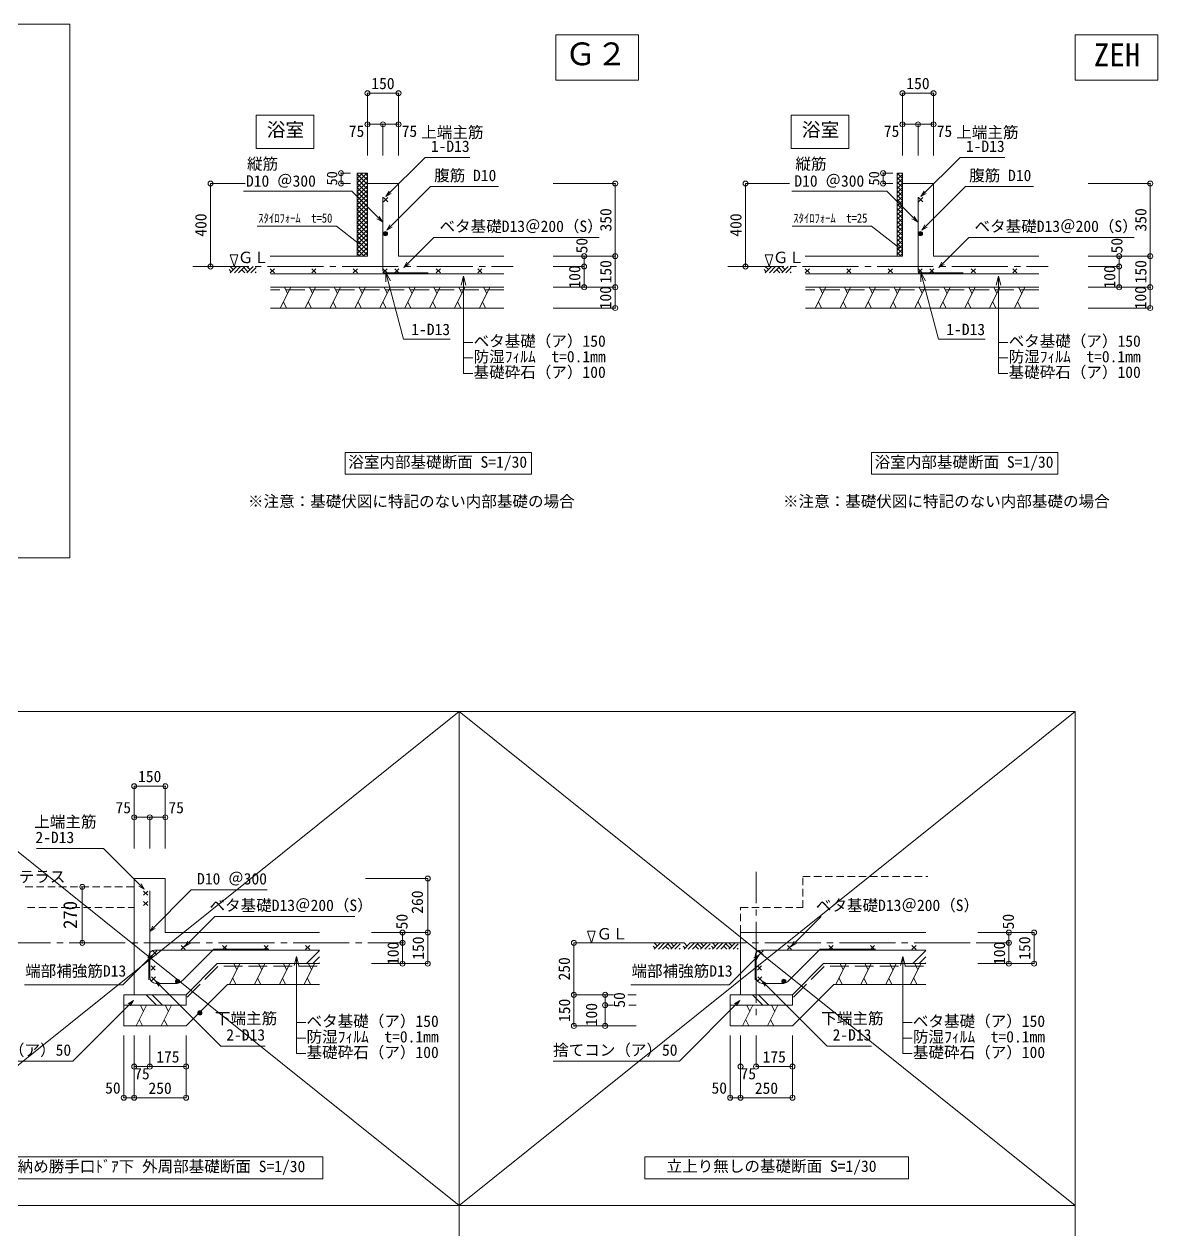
# Model space of a CAD drawing. Units: millimetres at full size, sheet at 1:30. Extents: x -300124 to 8645, y -4140 to 27542.
# Drawn here: x 873 to 6339, y 1642 to 7452 of the extents above; entities that cross this region are included whole.
import ezdxf
from ezdxf.enums import TextEntityAlignment as Align

# ---------------------------------------------------------------- set-up
doc = ezdxf.new("R2010")
doc.units = ezdxf.units.MM
doc.header["$LTSCALE"] = 30
doc.header["$PDMODE"] = 32
doc.header["$PDSIZE"] = 24
for name, pattern in [('CHAIN1', [8, 5, -1, 1, -1]), ('CHAIN2', [12, 9, -1, 1, -1]), ('DASHED1', [1.8, 1.2, -0.6]), ('DASHED3', [4, 3, -1])]:
    doc.linetypes.add(name, pattern=pattern)
for name, color, linetype, lineweight in [('0-0_敷地線', 4, 'Continuous', 9), ('0-1_文字', 4, 'Continuous', 9), ('F-F_Layer255', 4, 'Continuous', 9)]:
    doc.layers.add(name, color=color, linetype=linetype, lineweight=lineweight)
doc.layers.add('F-1_Layer241', color=3, linetype='Continuous')
doc.styles.add('ＭＳ ゴシック', font='')
doc.styles.get('ＭＳ ゴシック').set_extended_font_data('MS Gothic')

msp = doc.modelspace()

# ---------------------------------------------------------------- linework, layer by layer
at = {"layer": '0-0_敷地線', "color": 3}
for p, q in [((-784.37, 7451.81), (1092.74, 7451.81)), ((1092.74, 7451.81), (1092.74, 4880.07)), ((1092.74, 4880.07), (-2131.16, 4880.07))]:
    msp.add_line(p, q, dxfattribs=at)
at = {"layer": '0-0_敷地線'}
for p, q in [((2527.94, 7118.99), (2527.94, 6968.99)), ((2527.94, 7118.99), (2677.94, 7118.99)), ((2677.94, 7118.99), (2677.94, 6968.99)), ((5107.22, 7118.99), (5107.22, 6968.99)), ((5107.22, 7118.99), (5257.22, 7118.99)), ((5257.22, 7118.99), (5257.22, 6968.99)), ((2527.94, 6968.99), (2527.94, 6818.99)), ((2527.94, 6968.99), (2602.94, 6968.99)), ((2602.94, 6968.99), (2602.94, 6818.99)), ((2602.94, 6968.99), (2677.94, 6968.99)), ((2677.94, 6968.99), (2677.94, 6818.99)), ((5107.22, 6968.99), (5107.22, 6818.99)), ((5107.22, 6968.99), (5182.22, 6968.99)), ((5182.22, 6968.99), (5182.22, 6818.99)), ((5182.22, 6968.99), (5257.22, 6968.99)), ((5257.22, 6968.99), (5257.22, 6818.99)), ((2617.02, 6620.52), (2805.72, 6809.22)), ((2805.72, 6809.22), (3021.22, 6809.22)), ((5196.29, 6620.52), (5384.99, 6809.22)), ((5384.99, 6809.22), (5600.49, 6809.22)), ((1771.63, 6283.79), (1771.63, 6683.79)), ((1771.63, 6683.79), (1938.1, 6683.79)), ((2527.94, 6668.79), (2527.94, 6683.79)), ((2527.94, 6683.79), (2677.94, 6683.79)), ((2677.94, 6683.79), (2677.94, 6668.79)), ((3722.63, 6683.79), (3422.63, 6683.79)), ((3722.63, 6333.79), (3722.63, 6683.79)), ((4350.91, 6683.79), (4500.91, 6683.79)), ((4350.91, 6283.79), (4350.91, 6683.79)), ((4500.91, 6683.79), (4562.13, 6683.79)), ((5107.22, 6668.79), (5107.22, 6683.79)), ((5107.22, 6683.79), (5257.22, 6683.79)), ((5257.22, 6683.79), (5257.22, 6668.79)), ((6301.91, 6683.79), (6001.91, 6683.79)), ((6301.91, 6333.79), (6301.91, 6683.79)), ((1930.4, 6646.18), (2452.67, 6646.18)), ((2599.81, 6499.05), (2452.67, 6646.18)), ((2527.94, 6668.79), (2527.94, 6333.79)), ((2677.94, 6333.79), (2677.94, 6668.79)), ((4574.08, 6646.18), (5031.95, 6646.18)), ((5179.08, 6499.05), (5031.95, 6646.18)), ((5107.22, 6668.79), (5107.22, 6333.79)), ((5257.22, 6333.79), (5257.22, 6668.79)), ((2602.94, 6262.94), (2602.94, 6618.79)), ((2625.84, 6595.86), (2605.84, 6615.86)), ((2625.84, 6615.86), (2605.84, 6595.86)), ((5182.22, 6262.94), (5182.22, 6618.79)), ((5205.12, 6595.86), (5185.12, 6615.86)), ((5205.12, 6615.86), (5185.12, 6595.86)), ((2573.83, 6514.05), (2599.81, 6499.05)), ((2599.81, 6499.05), (2584.81, 6525.03)), ((5153.1, 6514.05), (5179.08, 6499.05)), ((5179.08, 6499.05), (5164.08, 6525.03)), ((2703.07, 6279.35), (2847.46, 6423.74)), ((2847.46, 6423.74), (3645.63, 6423.74)), ((5282.34, 6279.35), (5426.73, 6423.74)), ((5426.73, 6423.74), (6224.91, 6423.74)), ((1884.76, 6283.79), (1903.43, 6339.79)), ((2527.94, 6333.79), (2059.57, 6333.79)), ((3185.44, 6333.79), (2677.94, 6333.79)), ((3572.63, 6333.79), (3422.63, 6333.79)), ((3722.63, 6333.79), (3572.63, 6333.79)), ((3572.63, 6283.79), (3572.63, 6333.79)), ((3722.63, 6183.79), (3722.63, 6333.79)), ((4464.04, 6283.79), (4482.7, 6339.79)), ((5107.22, 6333.79), (4638.84, 6333.79)), ((5764.72, 6333.79), (5257.22, 6333.79)), ((6151.91, 6333.79), (6001.91, 6333.79)), ((6301.91, 6333.79), (6151.91, 6333.79)), ((6151.91, 6283.79), (6151.91, 6333.79)), ((6301.91, 6183.79), (6301.91, 6333.79)), ((1881.44, 6268.79), (1866.44, 6283.79)), ((1866.44, 6253.79), (1896.44, 6283.79)), ((1886.44, 6253.79), (1916.44, 6283.79)), ((1906.44, 6253.79), (1936.44, 6283.79)), ((1951.44, 6258.79), (1931.44, 6278.79)), ((1961.44, 6268.79), (1946.44, 6283.79)), ((1946.44, 6253.79), (1976.44, 6283.79)), ((1966.44, 6253.79), (1991.44, 6278.79)), ((3572.63, 6283.79), (3422.63, 6283.79)), ((3572.63, 6183.79), (3572.63, 6283.79)), ((4460.72, 6268.79), (4445.72, 6283.79)), ((4445.72, 6253.79), (4475.72, 6283.79)), ((4465.72, 6253.79), (4495.72, 6283.79)), ((4485.72, 6253.79), (4515.72, 6283.79)), ((4530.72, 6258.79), (4510.72, 6278.79)), ((4540.72, 6268.79), (4525.72, 6283.79)), ((4525.72, 6253.79), (4555.72, 6283.79)), ((4545.72, 6253.79), (4570.72, 6278.79)), ((6151.91, 6283.79), (6001.91, 6283.79)), ((6151.91, 6183.79), (6151.91, 6283.79)), ((1871.44, 6258.79), (1861.44, 6268.79)), ((1936.44, 6253.79), (1921.44, 6268.79)), ((1986.44, 6253.79), (1991.44, 6258.79)), ((2059.57, 6272.99), (2079.57, 6252.99)), ((2059.57, 6252.99), (2079.57, 6272.99)), ((2059.89, 6248.79), (3185.44, 6248.79)), ((2259.57, 6272.99), (2279.57, 6252.99)), ((2259.57, 6252.99), (2279.57, 6272.99)), ((2459.57, 6272.99), (2479.57, 6252.99)), ((2459.57, 6252.99), (2479.57, 6272.99)), ((2602.94, 6272.99), (2622.94, 6252.99)), ((2602.94, 6252.99), (2622.94, 6272.99)), ((2612.94, 6252.94), (2820.71, 6252.94)), ((2615.95, 6254.51), (2701.85, 5933.95)), ((2659.57, 6272.99), (2679.57, 6252.99)), ((2659.57, 6252.99), (2679.57, 6272.99)), ((2859.57, 6272.99), (2879.57, 6252.99)), ((2859.57, 6252.99), (2879.57, 6272.99)), ((2991.12, 6236.78), (2991.12, 5768.28)), ((3059.57, 6272.99), (3079.57, 6252.99)), ((3059.57, 6252.99), (3079.57, 6272.99)), ((4450.72, 6258.79), (4440.72, 6268.79)), ((4515.72, 6253.79), (4500.72, 6268.79)), ((4565.72, 6253.79), (4570.72, 6258.79)), ((4638.84, 6272.99), (4658.84, 6252.99)), ((4638.84, 6252.99), (4658.84, 6272.99)), ((4639.17, 6248.79), (5764.72, 6248.79)), ((4838.84, 6272.99), (4858.84, 6252.99)), ((4838.84, 6252.99), (4858.84, 6272.99)), ((5038.84, 6272.99), (5058.84, 6252.99)), ((5038.84, 6252.99), (5058.84, 6272.99)), ((5182.22, 6272.99), (5202.22, 6252.99)), ((5182.22, 6252.99), (5202.22, 6272.99)), ((5192.22, 6252.94), (5399.98, 6252.94)), ((5195.23, 6254.51), (5281.12, 5933.95)), ((5238.84, 6272.99), (5258.84, 6252.99)), ((5238.84, 6252.99), (5258.84, 6272.99)), ((5438.84, 6272.99), (5458.84, 6252.99)), ((5438.84, 6252.99), (5458.84, 6272.99)), ((5570.39, 6236.78), (5570.39, 5768.28)), ((5638.84, 6272.99), (5658.84, 6252.99)), ((5638.84, 6252.99), (5658.84, 6272.99)), ((2059.89, 6183.79), (2277.94, 6183.79)), ((2107.94, 6083.79), (2157.94, 6183.79)), ((2142.94, 6153.79), (2127.94, 6183.79)), ((2227.94, 6083.79), (2277.94, 6183.79)), ((2262.94, 6153.79), (2247.94, 6183.79)), ((3185.44, 6183.79), (2277.94, 6183.79)), ((2347.94, 6083.79), (2397.94, 6183.79)), ((2382.94, 6153.79), (2367.94, 6183.79)), ((2467.94, 6083.79), (2517.94, 6183.79)), ((2502.94, 6153.79), (2487.94, 6183.79)), ((2587.94, 6083.79), (2637.94, 6183.79)), ((2622.94, 6153.79), (2607.94, 6183.79)), ((2707.94, 6083.79), (2757.94, 6183.79)), ((2742.94, 6153.79), (2727.94, 6183.79)), ((2827.94, 6083.79), (2877.94, 6183.79)), ((2862.94, 6153.79), (2847.94, 6183.79)), ((2947.94, 6083.79), (2997.94, 6183.79)), ((2982.94, 6153.79), (2967.94, 6183.79)), ((3067.94, 6083.79), (3117.94, 6183.79)), ((3102.94, 6153.79), (3087.94, 6183.79)), ((3722.63, 6083.79), (3722.63, 6183.79)), ((4639.17, 6183.79), (4857.22, 6183.79)), ((4687.22, 6083.79), (4737.22, 6183.79)), ((4722.22, 6153.79), (4707.22, 6183.79)), ((4807.22, 6083.79), (4857.22, 6183.79)), ((4842.22, 6153.79), (4827.22, 6183.79)), ((5764.72, 6183.79), (4857.22, 6183.79)), ((4927.22, 6083.79), (4977.22, 6183.79)), ((4962.22, 6153.79), (4947.22, 6183.79)), ((5047.22, 6083.79), (5097.22, 6183.79)), ((5082.22, 6153.79), (5067.22, 6183.79)), ((5167.22, 6083.79), (5217.22, 6183.79)), ((5202.22, 6153.79), (5187.22, 6183.79)), ((5287.22, 6083.79), (5337.22, 6183.79)), ((5322.22, 6153.79), (5307.22, 6183.79)), ((5407.22, 6083.79), (5457.22, 6183.79)), ((5442.22, 6153.79), (5427.22, 6183.79)), ((5527.22, 6083.79), (5577.22, 6183.79)), ((5562.22, 6153.79), (5547.22, 6183.79)), ((5647.22, 6083.79), (5697.22, 6183.79)), ((5682.22, 6153.79), (5667.22, 6183.79)), ((6301.91, 6083.79), (6301.91, 6183.79)), ((2137.94, 6083.79), (2122.94, 6113.79)), ((2257.94, 6083.79), (2242.94, 6113.79)), ((2377.94, 6083.79), (2362.94, 6113.79)), ((2497.94, 6083.79), (2482.94, 6113.79)), ((2617.94, 6083.79), (2602.94, 6113.79)), ((2737.94, 6083.79), (2722.94, 6113.79)), ((2857.94, 6083.79), (2842.94, 6113.79)), ((2977.94, 6083.79), (2962.94, 6113.79)), ((3097.94, 6083.79), (3082.94, 6113.79)), ((4717.22, 6083.79), (4702.22, 6113.79)), ((4837.22, 6083.79), (4822.22, 6113.79)), ((4957.22, 6083.79), (4942.22, 6113.79)), ((5077.22, 6083.79), (5062.22, 6113.79)), ((5197.22, 6083.79), (5182.22, 6113.79)), ((5317.22, 6083.79), (5302.22, 6113.79)), ((5437.22, 6083.79), (5422.22, 6113.79)), ((5557.22, 6083.79), (5542.22, 6113.79)), ((5677.22, 6083.79), (5662.22, 6113.79)), ((2059.89, 6083.79), (3185.44, 6083.79)), ((3722.63, 6083.79), (3422.63, 6083.79)), ((4639.17, 6083.79), (5764.72, 6083.79)), ((6301.91, 6083.79), (6001.91, 6083.79)), ((2701.85, 5933.95), (2926.85, 5933.95)), ((5281.12, 5933.95), (5506.12, 5933.95)), ((2991.12, 5918.28), (3036.62, 5918.28)), ((5570.39, 5918.28), (5615.89, 5918.28)), ((2991.12, 5843.28), (3036.62, 5843.28)), ((5570.39, 5843.28), (5615.89, 5843.28)), ((2991.12, 5768.28), (3036.62, 5768.28)), ((5570.39, 5768.28), (5615.89, 5768.28)), ((2420.79, 5387.79), (2420.79, 5282.79)), ((3319.26, 5387.79), (2420.79, 5387.79)), ((3319.26, 5282.79), (3319.26, 5387.79)), ((4958.34, 5387.79), (4958.34, 5282.79)), ((5856.81, 5387.79), (4958.34, 5387.79)), ((5856.81, 5282.79), (5856.81, 5387.79)), ((2420.79, 5282.79), (3319.26, 5282.79)), ((4958.34, 5282.79), (5856.81, 5282.79)), ((1403.48, 3779.84), (1403.48, 3629.84)), ((1403.48, 3779.84), (1553.48, 3779.84)), ((1553.48, 3779.84), (1553.48, 3629.84)), ((1403.48, 3629.84), (1403.48, 3479.84)), ((1403.48, 3629.84), (1478.48, 3629.84)), ((1478.48, 3629.84), (1478.48, 3479.84)), ((1478.48, 3629.84), (1553.48, 3629.84)), ((1553.48, 3629.84), (1553.48, 3479.84)), ((932.56, 3479.38), (1255.22, 3479.38)), ((1451.44, 3283.15), (1255.22, 3479.38)), ((1403.48, 2774.84), (1403.48, 3334.84)), ((1403.48, 3334.84), (1553.48, 3334.84)), ((1553.48, 3074.84), (1553.48, 3334.84)), ((2818.68, 3334.84), (2518.68, 3334.84)), ((2818.68, 3074.84), (2818.68, 3334.84)), ((1153.33, 3294.84), (1153.33, 3024.84)), ((1425.46, 3298.15), (1451.44, 3283.15)), ((1451.44, 3283.15), (1436.44, 3309.13)), ((1468.48, 3274.84), (1448.48, 3254.84)), ((1468.48, 3254.84), (1448.48, 3274.84)), ((1478.48, 2859.84), (1478.48, 3276.36)), ((1678.74, 3279.85), (2044.24, 3279.85)), ((1403.48, 3229.84), (1403.48, 3244.84)), ((1468.48, 3204.84), (1448.48, 3224.84)), ((1468.48, 3224.84), (1448.48, 3204.84)), ((1647.24, 3007.59), (1791.63, 3151.98)), ((1791.63, 3151.98), (2467.33, 3151.98)), ((1478.48, 3079.6), (1493.48, 3105.58)), ((2297.48, 3074.84), (1553.48, 3074.84)), ((1647.24, 3007.59), (1662.24, 3033.57)), ((1673.22, 3022.59), (1647.24, 3007.59)), ((2818.68, 3074.84), (2547.33, 3074.84)), ((2697.33, 3024.84), (2697.33, 3074.84)), ((2697.33, 2924.84), (2697.33, 3024.84)), ((2818.68, 2924.84), (2818.68, 3074.84)), ((1493.7, 2967.33), (1349.31, 2822.93)), ((1512.72, 2967.34), (1492.72, 2987.34)), ((1512.72, 2987.34), (1492.72, 2967.34)), ((1503.67, 2989.84), (1603.48, 2989.84)), ((1603.48, 2989.84), (2297.48, 2989.84)), ((1629.9, 2992.43), (1649.9, 3012.43)), ((1629.9, 3012.43), (1649.9, 2992.43)), ((1829.9, 2992.43), (1849.9, 3012.43)), ((1829.9, 3012.43), (1849.9, 2992.43)), ((2029.9, 2992.43), (2049.9, 3012.43)), ((2029.9, 3012.43), (2049.9, 2992.43)), ((2229.9, 2992.43), (2249.9, 3012.43)), ((2229.9, 3012.43), (2249.9, 2992.43)), ((2234.55, 2924.84), (2297.48, 2987.77)), ((1473.67, 2959.84), (1473.67, 2847.08)), ((1505.36, 2893.68), (1485.36, 2913.68)), ((1505.36, 2913.68), (1485.36, 2893.68)), ((1653.48, 2774.84), (1803.48, 2924.84)), ((1803.48, 2924.84), (2297.48, 2924.84)), ((1863.48, 2824.84), (1913.48, 2924.84)), ((1898.48, 2894.84), (1883.48, 2924.84)), ((1983.48, 2824.84), (2033.48, 2924.84)), ((2018.48, 2894.84), (2003.48, 2924.84)), ((2103.48, 2824.84), (2153.48, 2924.84)), ((2138.48, 2894.84), (2123.48, 2924.84)), ((2185.97, 2959.62), (2185.97, 2491.12)), ((2223.48, 2824.84), (2273.48, 2924.84)), ((2258.48, 2894.84), (2243.48, 2924.84)), ((2264.25, 2924.84), (2297.48, 2958.07)), ((2293.95, 2924.84), (2297.48, 2928.38)), ((2818.68, 2924.84), (2547.33, 2924.84)), ((1486.35, 2862.01), (1506.35, 2842.01)), ((1486.35, 2842.01), (1506.35, 2862.01)), ((1893.48, 2824.84), (1878.48, 2854.84)), ((2013.48, 2824.84), (1998.48, 2854.84)), ((2133.48, 2824.84), (2118.48, 2854.84)), ((2253.48, 2824.84), (2238.48, 2854.84)), ((1349.31, 2822.93), (875.01, 2822.93)), ((1506.51, 2842.32), (1532.49, 2827.32)), ((1521.51, 2816.33), (1506.51, 2842.32)), ((1506.51, 2842.32), (1821.18, 2527.65)), ((1609.52, 2829.84), (1508.48, 2829.84)), ((1853.48, 2824.84), (2297.48, 2824.84)), ((1400.51, 2746.76), (1108.45, 2454.7)), ((1460.81, 2774.84), (1510.81, 2724.84)), ((1490.51, 2774.84), (1540.51, 2724.84)), ((1653.48, 2774.84), (1653.48, 2724.84)), ((1413.48, 2624.84), (1463.48, 2724.84)), ((1448.48, 2694.84), (1433.48, 2724.84)), ((1533.48, 2624.84), (1583.48, 2724.84)), ((1568.48, 2694.84), (1553.48, 2724.84)), ((1443.48, 2624.84), (1428.48, 2654.84)), ((1563.48, 2624.84), (1548.48, 2654.84)), ((2185.97, 2641.12), (2231.47, 2641.12)), ((1353.48, 2278.84), (1353.48, 2578.84)), ((1403.48, 2428.84), (1403.48, 2578.84)), ((1478.48, 2428.84), (1478.48, 2578.84)), ((1653.48, 2428.84), (1653.48, 2578.84)), ((2185.97, 2566.12), (2231.47, 2566.12)), ((1821.18, 2527.65), (2034.9, 2527.65)), ((1108.45, 2454.7), (499.78, 2454.7)), ((2185.97, 2491.12), (2231.47, 2491.12)), ((1403.48, 2278.84), (1403.48, 2428.84)), ((1403.48, 2278.84), (1403.48, 2428.84)), ((1478.48, 2428.84), (1403.48, 2428.84)), ((1478.48, 2428.84), (1653.48, 2428.84)), ((1653.48, 2278.84), (1653.48, 2428.84)), ((1403.48, 2278.84), (1353.48, 2278.84)), ((1403.48, 2278.84), (1653.48, 2278.84)), ((2313.02, 1993.8), (654.28, 1993.8)), ((2313.02, 1888.8), (2313.02, 1993.8)), ((3864.65, 1993.8), (3864.65, 1888.8)), ((654.28, 1888.8), (2313.02, 1888.8)), ((3864.65, 1888.8), (5136.3, 1888.8))]:
    msp.add_line(p, q, dxfattribs=at)
at = {"layer": '0-0_敷地線', "color": 6}
for p, q in [((2400.53, 6733.79), (2400.53, 6683.79)), ((2400.53, 6733.79), (2446.96, 6733.79)), ((2400.53, 6683.79), (2446.96, 6683.79)), ((2477.94, 6733.79), (2527.94, 6733.79)), ((2477.94, 6733.79), (2477.94, 6333.79)), ((2477.94, 6686.53), (2525.2, 6733.79)), ((2477.94, 6707.75), (2503.99, 6733.79)), ((2477.94, 6728.96), (2482.78, 6733.79)), ((2527.94, 6678.51), (2477.94, 6728.51)), ((2477.94, 6665.32), (2527.94, 6715.32)), ((2527.94, 6657.3), (2477.94, 6707.3)), ((2477.94, 6644.11), (2527.94, 6694.11)), ((2527.94, 6636.08), (2477.94, 6686.08)), ((2527.94, 6699.72), (2493.88, 6733.79)), ((2527.94, 6720.94), (2515.09, 6733.79)), ((2527.94, 6733.79), (2527.94, 6683.79)), ((5013.69, 6733.79), (5013.69, 6683.79)), ((5013.69, 6733.79), (5060.12, 6733.79)), ((5013.69, 6683.79), (5060.12, 6683.79)), ((5082.22, 6733.79), (5082.22, 6333.79)), ((5082.22, 6724.01), (5092, 6733.79)), ((5107.22, 6708.46), (5082.22, 6733.46)), ((5082.22, 6702.8), (5107.22, 6727.8)), ((5107.22, 6687.25), (5082.22, 6712.25)), ((5082.22, 6681.58), (5107.22, 6706.58)), ((5107.22, 6666.03), (5082.22, 6691.03)), ((5082.22, 6660.37), (5107.22, 6685.37)), ((5107.22, 6729.67), (5103.1, 6733.79)), ((2477.94, 6622.89), (2527.94, 6672.89)), ((2527.94, 6614.87), (2477.94, 6664.87)), ((2477.94, 6601.68), (2527.94, 6651.68)), ((2527.94, 6593.66), (2477.94, 6643.66)), ((2477.94, 6580.47), (2527.94, 6630.47)), ((5107.22, 6644.82), (5082.22, 6669.82)), ((5082.22, 6639.16), (5107.22, 6664.16)), ((5107.22, 6623.61), (5082.22, 6648.61)), ((5082.22, 6617.94), (5107.22, 6642.94)), ((5107.22, 6602.39), (5082.22, 6627.39)), ((2527.94, 6572.44), (2477.94, 6622.44)), ((2477.94, 6559.25), (2527.94, 6609.25)), ((2527.94, 6551.23), (2477.94, 6601.23)), ((2477.94, 6538.04), (2527.94, 6588.04)), ((2527.94, 6530.02), (2477.94, 6580.02)), ((2477.94, 6516.83), (2527.94, 6566.83)), ((5082.22, 6596.73), (5107.22, 6621.73)), ((5107.22, 6581.18), (5082.22, 6606.18)), ((5082.22, 6575.52), (5107.22, 6600.52)), ((5107.22, 6559.97), (5082.22, 6584.97)), ((5082.22, 6554.3), (5107.22, 6579.3)), ((2527.94, 6508.8), (2477.94, 6558.8)), ((2477.94, 6495.61), (2527.94, 6545.61)), ((2527.94, 6487.59), (2477.94, 6537.59)), ((2477.94, 6474.4), (2527.94, 6524.4)), ((2527.94, 6466.38), (2477.94, 6516.38)), ((5107.22, 6538.75), (5082.22, 6563.75)), ((5082.22, 6533.09), (5107.22, 6558.09)), ((5107.22, 6517.54), (5082.22, 6542.54)), ((5082.22, 6511.88), (5107.22, 6536.88)), ((5107.22, 6496.33), (5082.22, 6521.33)), ((5082.22, 6490.66), (5107.22, 6515.66)), ((2477.94, 6453.19), (2527.94, 6503.19)), ((2527.94, 6445.16), (2477.94, 6495.16)), ((2477.94, 6431.98), (2527.94, 6481.98)), ((2527.94, 6423.95), (2477.94, 6473.95)), ((2477.94, 6410.76), (2527.94, 6460.76)), ((2527.94, 6402.74), (2477.94, 6452.74)), ((4575.55, 6479), (4958.58, 6479)), ((4958.58, 6479), (5089.79, 6375.77)), ((5107.22, 6475.11), (5082.22, 6500.11)), ((5082.22, 6469.45), (5107.22, 6494.45)), ((5107.22, 6453.9), (5082.22, 6478.9)), ((5082.22, 6448.24), (5107.22, 6473.24)), ((5107.22, 6432.69), (5082.22, 6457.69)), ((5082.22, 6427.03), (5107.22, 6452.03)), ((2477.94, 6389.55), (2527.94, 6439.55)), ((2527.94, 6381.53), (2477.94, 6431.53)), ((2477.94, 6368.34), (2527.94, 6418.34)), ((2527.94, 6360.31), (2477.94, 6410.31)), ((2477.94, 6347.12), (2527.94, 6397.12)), ((5107.22, 6411.48), (5082.22, 6436.48)), ((5082.22, 6405.81), (5107.22, 6430.81)), ((5107.22, 6390.26), (5082.22, 6415.26)), ((5082.22, 6384.6), (5107.22, 6409.6)), ((5107.22, 6369.05), (5082.22, 6394.05)), ((2527.94, 6339.1), (2477.94, 6389.1)), ((2512.04, 6333.79), (2477.94, 6367.89)), ((2490.83, 6333.79), (2477.94, 6346.67)), ((2485.83, 6333.79), (2527.94, 6375.91)), ((2507.04, 6333.79), (2527.94, 6354.7)), ((5082.22, 6363.39), (5107.22, 6388.39)), ((5107.22, 6347.84), (5082.22, 6372.84)), ((5082.22, 6342.17), (5107.22, 6367.17)), ((5100.05, 6333.79), (5082.22, 6351.62)), ((5095.05, 6333.79), (5107.22, 6345.96))]:
    msp.add_line(p, q, dxfattribs=at)
at = {"layer": '0-0_敷地線', "linetype": 'CHAIN2'}
for p, q in [((1686.39, 6283.79), (3230.94, 6283.79)), ((4265.66, 6283.79), (5810.22, 6283.79)), ((10.52, 3024.84), (2703.42, 3024.84))]:
    msp.add_line(p, q, dxfattribs=at)
at = {"layer": '0-0_敷地線', "linetype": 'DASHED3'}
for p, q in [((3185.44, 6171.79), (2059.89, 6171.79)), ((5764.72, 6171.79), (4639.17, 6171.79)), ((1658.45, 2762.84), (1808.45, 2912.84)), ((2285.05, 2912.84), (1808.45, 2912.84))]:
    msp.add_line(p, q, dxfattribs=at)
at = {"layer": '0-0_敷地線', "linetype": 'DASHED1'}
for p, q in [((878.57, 3294.84), (1403.48, 3294.84)), ((889.12, 3194.84), (1403.48, 3194.84))]:
    msp.add_line(p, q, dxfattribs=at)
at = {"layer": '0-0_敷地線', "color": 3}
for points in [[(3435.73, 7400.55), (3835.05, 7400.55), (3835.05, 7182.04), (3435.73, 7182.04)], [(5939.4, 7400.55), (6338.72, 7400.55), (6338.72, 7182.04), (5939.4, 7182.04)]]:
    msp.add_lwpolyline(points, close=True, dxfattribs=at)
at = {"layer": '0-0_敷地線'}
for points in [[(1991.21, 7012.44), (2269.84, 7012.44), (2269.84, 6852.77), (1991.21, 6852.77)], [(4570.48, 7012.44), (4849.12, 7012.44), (4849.12, 6852.77), (4570.48, 6852.77)]]:
    msp.add_lwpolyline(points, close=True, dxfattribs=at)
at = {"layer": '0-0_敷地線', "color": 6}
for points in [[(5082.22, 6733.79), (5107.22, 6733.79), (5107.22, 6683.79)], [(1996.28, 6479), (2379.3, 6479), (2489.58, 6392.23)]]:
    msp.add_lwpolyline(points, dxfattribs=at)
at = {"layer": '0-0_敷地線'}
for points in [[(2643, 6635.52), (2617.02, 6620.52), (2632.02, 6646.5)], [(2621.47, 6458.47), (2831.73, 6668.73), (3159.73, 6668.73)], [(5222.27, 6635.52), (5196.29, 6620.52), (5211.29, 6646.5)], [(5200.75, 6458.47), (5411.01, 6668.73), (5739.01, 6668.73)], [(2647.45, 6473.47), (2621.47, 6458.47), (2636.47, 6484.45)], [(5226.73, 6473.47), (5200.75, 6458.47), (5215.75, 6484.45)], [(1884.76, 6283.79), (1866.1, 6339.79), (1903.43, 6339.79)], [(4464.04, 6283.79), (4445.37, 6339.79), (4482.7, 6339.79)], [(2729.05, 6294.35), (2703.07, 6279.35), (2718.07, 6305.33)], [(5308.32, 6294.35), (5282.34, 6279.35), (5297.34, 6305.33)], [(2615.95, 6209.51), (2615.95, 6254.51), (2638.45, 6215.54)], [(2979.47, 6193.31), (2991.12, 6236.78), (3002.76, 6193.31)], [(5195.23, 6209.51), (5195.23, 6254.51), (5217.73, 6215.54)], [(5558.74, 6193.31), (5570.39, 6236.78), (5582.04, 6193.31)], [(3722.63, 6183.79), (3572.63, 6183.79), (3422.63, 6183.79)], [(6301.91, 6183.79), (6151.91, 6183.79), (6001.91, 6183.79)], [(1504.46, 3094.6), (1478.48, 3079.6), (1678.74, 3279.85)], [(1467.72, 2952.33), (1493.7, 2967.33), (1478.7, 2941.34)], [(1630.74, 2838.63), (1641.05, 2848.94), (1786.82, 2994.71), (2053.4, 2994.71)], [(2174.32, 2916.16), (2185.97, 2959.62), (2197.61, 2916.16)], [(1853.48, 2824.84), (1653.48, 2624.84), (1353.48, 2624.84)], [(1353.48, 2724.84), (1353.48, 2774.84), (1653.48, 2774.84)], [(1374.52, 2731.76), (1400.51, 2746.76), (1385.51, 2720.78)], [(1353.48, 2624.84), (1353.48, 2724.84), (1653.48, 2724.84)], [(5136.3, 1888.8), (5136.3, 1993.8), (3864.65, 1993.8)]]:
    msp.add_lwpolyline(points, dxfattribs=at)
for centre, radius in [((2614.77, 6441.97), 10), ((2614.77, 6441.97), 8), ((5194.05, 6441.97), 10), ((5194.05, 6441.97), 8), ((2614.77, 6441.97), 6), ((2614.77, 6441.97), 4), ((2614.77, 6441.97), 2), ((5194.05, 6441.97), 6), ((5194.05, 6441.97), 4), ((5194.05, 6441.97), 2), ((1611.95, 2839.84), 10), ((1611.95, 2839.84), 8), ((1611.95, 2839.84), 6), ((1611.95, 2839.84), 4), ((1611.95, 2839.84), 2), ((1720.29, 2687.58), 10), ((1720.29, 2687.58), 8), ((1720.29, 2687.58), 6), ((1720.29, 2687.58), 4), ((1720.29, 2687.58), 2)]:
    msp.add_circle(centre, radius, dxfattribs=at)
for centre, radius, start, end in [((2612.94, 6262.94), 10, 180, 270), ((5192.22, 6262.94), 10, 180, 270), ((1503.67, 2959.84), 30, 90, 180), ((1508.48, 2859.84), 30, 180, 270), ((1609.52, 2859.84), 30, 270, 315)]:
    msp.add_arc(centre, radius, start, end, dxfattribs=at)
for p in [(2527.94, 7118.99), (2677.94, 7118.99), (5107.22, 7118.99), (5257.22, 7118.99), (2527.94, 6968.99), (2602.94, 6968.99), (2677.94, 6968.99), (5107.22, 6968.99), (5182.22, 6968.99), (5257.22, 6968.99), (1771.63, 6683.79), (3722.63, 6683.79), (4350.91, 6683.79), (6301.91, 6683.79), (3572.63, 6333.79), (3722.63, 6333.79), (6151.91, 6333.79), (6301.91, 6333.79), (1771.63, 6283.79), (3572.63, 6283.79), (3572.63, 6283.79), (4350.91, 6283.79), (6151.91, 6283.79), (6151.91, 6283.79), (3572.63, 6183.79), (3722.63, 6183.79), (3722.63, 6183.79), (6151.91, 6183.79), (6301.91, 6183.79), (6301.91, 6183.79), (3722.63, 6083.79), (6301.91, 6083.79), (1403.48, 3779.84), (1553.48, 3779.84), (1403.48, 3629.84), (1478.48, 3629.84), (1553.48, 3629.84), (2818.68, 3334.84), (1153.33, 3294.84), (2697.33, 3074.84), (2818.68, 3074.84), (1153.33, 3024.84), (2697.33, 3024.84), (2697.33, 3024.84), (2697.33, 2924.84), (2818.68, 2924.84), (1403.48, 2428.84), (1478.48, 2428.84), (1653.48, 2428.84), (1353.48, 2278.84), (1403.48, 2278.84), (1653.48, 2278.84)]:
    msp.add_point(p, dxfattribs=at)
at = {"layer": '0-0_敷地線', "color": 6}
for p in [(2400.53, 6733.79), (5013.69, 6733.79), (2400.53, 6683.79), (5013.69, 6683.79)]:
    msp.add_point(p, dxfattribs=at)
at = {"layer": '0-1_文字', "linetype": 'CHAIN1'}
msp.add_line((4401.64, 3366.5), (4401.64, 2672.55), dxfattribs=at)
at = {"layer": '0-1_文字', "linetype": 'DASHED1'}
for p, q in [((4626.64, 3344.84), (5229.64, 3344.84)), ((4626.64, 3194.84), (4626.64, 3344.84)), ((4326.64, 3194.84), (4626.64, 3194.84)), ((4326.64, 3074.84), (4326.64, 3194.84))]:
    msp.add_line(p, q, dxfattribs=at)
at = {"layer": '0-1_文字'}
for p, q in [((3589, 3080.84), (3626.33, 3080.84)), ((3607.66, 3024.84), (3589, 3080.84)), ((3607.66, 3024.84), (3626.33, 3080.84)), ((3523.56, 2774.84), (3523.56, 3024.84)), ((3606.15, 3024.84), (3608.53, 3024.84)), ((3910.57, 2994.84), (3940.57, 3024.84)), ((3925.57, 3009.84), (3910.57, 3024.84)), ((3930.57, 2994.84), (3960.57, 3024.84)), ((3950.57, 2994.84), (3980.57, 3024.84)), ((3990.57, 2994.84), (4020.57, 3024.84)), ((4005.57, 3009.84), (3990.57, 3024.84)), ((4054.44, 2994.84), (4084.44, 3024.84)), ((4069.44, 3009.84), (4054.44, 3024.84)), ((4074.44, 2994.84), (4104.44, 3024.84)), ((4094.44, 2994.84), (4124.44, 3024.84)), ((4134.44, 2994.84), (4164.44, 3024.84)), ((4149.44, 3009.84), (4134.44, 3024.84)), ((4190.89, 2994.84), (4220.89, 3024.84)), ((4205.89, 3009.84), (4190.89, 3024.84)), ((4210.89, 2994.84), (4240.89, 3024.84)), ((4230.89, 2994.84), (4260.89, 3024.84)), ((4270.89, 2994.84), (4300.89, 3024.84)), ((4285.89, 3009.84), (4270.89, 3024.84)), ((4326.64, 3074.84), (4326.64, 2774.84)), ((5220.64, 3074.84), (4326.64, 3074.84)), ((4570.4, 3007.59), (4585.4, 3033.57)), ((5620.48, 3074.84), (5470.48, 3074.84)), ((5620.48, 3024.84), (5470.48, 3024.84)), ((5620.48, 3024.84), (5470.48, 3024.84)), ((5741.84, 3074.84), (5591.84, 3074.84)), ((5741.84, 3074.84), (5591.84, 3074.84)), ((5620.48, 3024.84), (5620.48, 3074.84)), ((5620.48, 2924.84), (5620.48, 3024.84)), ((5741.84, 2924.84), (5741.84, 3074.84)), ((3915.57, 2999.84), (3905.57, 3009.84)), ((3980.57, 2994.84), (3965.57, 3009.84)), ((3995.57, 2999.84), (3975.57, 3019.84)), ((4010.57, 2994.84), (4035.57, 3019.84)), ((4030.57, 2994.84), (4035.57, 2999.84)), ((4059.44, 2999.84), (4049.44, 3009.84)), ((4124.44, 2994.84), (4109.44, 3009.84)), ((4139.44, 2999.84), (4119.44, 3019.84)), ((4154.44, 2994.84), (4179.44, 3019.84)), ((4174.44, 2994.84), (4179.44, 2999.84)), ((4195.89, 2999.84), (4185.89, 3009.84)), ((4260.89, 2994.84), (4245.89, 3009.84)), ((4275.89, 2999.84), (4255.89, 3019.84)), ((4416.86, 2967.33), (4272.46, 2822.93)), ((4290.89, 2994.84), (4315.89, 3019.84)), ((4310.89, 2994.84), (4315.89, 2999.84)), ((4401.64, 2859.84), (4401.64, 3003.03)), ((4435.87, 2967.34), (4415.87, 2987.34)), ((4435.87, 2987.34), (4415.87, 2967.34)), ((4426.82, 2989.84), (4526.64, 2989.84)), ((4526.64, 2989.84), (5220.64, 2989.84)), ((4553.06, 2992.43), (4573.06, 3012.43)), ((4553.06, 3012.43), (4573.06, 2992.43)), ((4753.06, 2992.43), (4773.06, 3012.43)), ((4753.06, 3012.43), (4773.06, 2992.43)), ((4953.06, 2992.43), (4973.06, 3012.43)), ((4953.06, 3012.43), (4973.06, 2992.43)), ((5153.06, 2992.43), (5173.06, 3012.43)), ((5153.06, 3012.43), (5173.06, 2992.43)), ((5157.71, 2924.84), (5220.64, 2987.77)), ((4396.82, 2959.84), (4396.82, 2847.08)), ((4428.51, 2893.68), (4408.51, 2913.68)), ((4428.51, 2913.68), (4408.51, 2893.68)), ((4726.64, 2924.84), (5220.64, 2924.84)), ((4786.64, 2824.84), (4836.64, 2924.84)), ((4821.64, 2894.84), (4806.64, 2924.84)), ((4906.64, 2824.84), (4956.64, 2924.84)), ((4941.64, 2894.84), (4926.64, 2924.84)), ((5026.64, 2824.84), (5076.64, 2924.84)), ((5061.64, 2894.84), (5046.64, 2924.84)), ((5109.12, 2959.62), (5109.12, 2491.12)), ((5146.64, 2824.84), (5196.64, 2924.84)), ((5181.64, 2894.84), (5166.64, 2924.84)), ((5187.4, 2924.84), (5220.64, 2958.07)), ((5217.1, 2924.84), (5220.64, 2928.38)), ((5620.48, 2924.84), (5470.48, 2924.84)), ((5741.84, 2924.84), (5591.84, 2924.84)), ((4409.5, 2862.01), (4429.5, 2842.01)), ((4409.5, 2842.01), (4429.5, 2862.01)), ((4816.64, 2824.84), (4801.64, 2854.84)), ((4936.64, 2824.84), (4921.64, 2854.84)), ((5056.64, 2824.84), (5041.64, 2854.84)), ((5176.64, 2824.84), (5161.64, 2854.84)), ((4272.46, 2822.93), (3798.17, 2822.93)), ((4429.67, 2842.32), (4455.65, 2827.32)), ((4444.67, 2816.33), (4429.67, 2842.32)), ((4429.67, 2842.32), (4744.34, 2527.65)), ((4534.22, 2829.84), (4431.64, 2829.84)), ((4776.64, 2824.84), (5220.64, 2824.84)), ((3523.56, 2774.84), (3673.56, 2774.84)), ((3523.56, 2624.84), (3523.56, 2774.84)), ((3523.56, 2774.84), (3673.56, 2774.84)), ((3673.56, 2724.84), (3673.56, 2774.84)), ((3673.56, 2774.84), (3705.23, 2774.84)), ((3673.56, 2774.84), (3714.33, 2774.84)), ((3783.84, 2774.84), (3823.56, 2774.84)), ((3787.73, 2774.84), (3823.56, 2774.84)), ((4323.66, 2746.76), (4031.61, 2454.7)), ((4383.97, 2774.84), (4433.97, 2724.84)), ((4413.67, 2774.84), (4463.67, 2724.84)), ((4576.64, 2774.84), (4576.64, 2724.84)), ((3673.56, 2624.84), (3673.56, 2724.84)), ((3673.56, 2724.84), (3705.23, 2724.84)), ((3673.56, 2724.84), (3714.33, 2724.84)), ((3787.73, 2724.84), (3823.56, 2724.84)), ((3787.73, 2724.84), (3823.56, 2724.84)), ((4336.64, 2624.84), (4386.64, 2724.84)), ((4371.64, 2694.84), (4356.64, 2724.84)), ((4456.64, 2624.84), (4506.64, 2724.84)), ((4491.64, 2694.84), (4476.64, 2724.84)), ((3523.56, 2624.84), (3673.56, 2624.84)), ((3673.56, 2624.84), (3823.56, 2624.84)), ((4366.64, 2624.84), (4351.64, 2654.84)), ((4486.64, 2624.84), (4471.64, 2654.84)), ((5109.12, 2641.12), (5154.62, 2641.12)), ((4276.64, 2278.84), (4276.64, 2578.84)), ((4326.64, 2428.84), (4326.64, 2578.84)), ((4401.64, 2428.84), (4401.64, 2578.84)), ((4401.64, 2428.84), (4401.64, 2578.84)), ((4576.64, 2428.84), (4576.64, 2578.84)), ((5109.12, 2566.12), (5154.62, 2566.12)), ((4744.34, 2527.65), (4958.06, 2527.65)), ((4031.61, 2454.7), (3422.93, 2454.7)), ((5109.12, 2491.12), (5154.62, 2491.12)), ((4326.64, 2278.84), (4326.64, 2428.84)), ((4326.64, 2278.84), (4326.64, 2428.84)), ((4326.64, 2278.84), (4326.64, 2428.84)), ((4401.64, 2428.84), (4576.64, 2428.84)), ((4576.64, 2278.84), (4576.64, 2428.84)), ((4326.64, 2278.84), (4276.64, 2278.84)), ((4326.64, 2278.84), (4576.64, 2278.84))]:
    msp.add_line(p, q, dxfattribs=at)
at = {"layer": '0-1_文字', "linetype": 'CHAIN2'}
msp.add_line((4083.14, 3024.84), (5626.58, 3024.84), dxfattribs=at)
at = {"layer": '0-1_文字', "linetype": 'DASHED3'}
for p in [(4581.61, 2762.84), (5208.21, 2912.84)]:
    msp.add_line(p, (4731.61, 2912.84), dxfattribs=at)
at = {"layer": '0-1_文字'}
for points in [[(4596.38, 3022.59), (4570.4, 3007.59), (4714.79, 3151.98)], [(3523.56, 3024.84), (3671.18, 3024.84), (4055.64, 3024.84)], [(4390.88, 2952.33), (4416.86, 2967.33), (4401.86, 2941.34)], [(4553.89, 2838.63), (4564.2, 2848.94), (4709.98, 2994.71), (4976.55, 2994.71)], [(4326.64, 2774.84), (4576.64, 2774.84), (4726.64, 2924.84)], [(5097.48, 2916.16), (5109.12, 2959.62), (5120.77, 2916.16)], [(4776.64, 2824.84), (4576.64, 2624.84), (4276.64, 2624.84)], [(4276.64, 2724.84), (4276.64, 2774.84), (4576.64, 2774.84)], [(4297.68, 2731.76), (4323.66, 2746.76), (4308.66, 2720.78)], [(4276.64, 2624.84), (4276.64, 2724.84), (4576.64, 2724.84)]]:
    msp.add_lwpolyline(points, dxfattribs=at)
for radius in [10, 8, 6, 4, 2]:
    msp.add_circle((4535.1, 2839.84), radius, dxfattribs=at)
for centre, start, end in [((4426.82, 2959.84), 90, 180), ((4431.64, 2859.84), 180, 270), ((4532.68, 2859.84), 270, 315)]:
    msp.add_arc(centre, 30, start, end, dxfattribs=at)
for p in [(5620.48, 3074.84), (5741.84, 3074.84), (3523.56, 3024.84), (5620.48, 3024.84), (5620.48, 3024.84), (5620.48, 2924.84), (5741.84, 2924.84), (3523.56, 2774.84), (3673.56, 2774.84), (3673.56, 2724.84), (3523.56, 2624.84), (3673.56, 2624.84), (4326.64, 2428.84), (4401.64, 2428.84), (4576.64, 2428.84), (4276.64, 2278.84), (4326.64, 2278.84), (4576.64, 2278.84)]:
    msp.add_point(p, dxfattribs=at)
at = {"layer": 'F-F_Layer255'}
for p, q in [((-5940, 4140), (5940, 4140)), ((0, 4140), (2970, 1759.12)), ((0, 1759.12), (2970, 4140)), ((2970, 4140), (5940, 1759.12)), ((2970, 1759.12), (5940, 4140)), ((5940, 4140), (5940, -4140)), ((-5940, 1759.12), (5940, 1759.12))]:
    msp.add_line(p, q, dxfattribs=at)
msp.add_lwpolyline([(2970, 4140), (2970, 4102.42), (2970, -621.77)], dxfattribs=at)

# ---------------------------------------------------------------- texts
at = {"layer": '0-0_敷地線', "style": 'ＭＳ ゴシック'}
for s, height, p in [('150', 54.99, (2546.69, 7121.99)), ('150', 54.99, (5125.97, 7121.99)), ('浴室', 65.98, (2043.07, 6890.02)), ('浴室', 65.98, (4622.34, 6890.02)), ('75', 54.99, (2437.94, 6891.79)), ('75', 54.99, (2692.94, 6891.79)), ('上端主筋', 54.99, (2787.29, 6886.82)), ('75', 54.99, (5017.22, 6891.79)), ('75', 54.99, (5272.22, 6891.79)), ('上端主筋', 54.99, (5366.56, 6886.82)), ('1-D13', 54.99, (2833.72, 6819.22)), ('1-D13', 54.99, (5412.99, 6819.22)), ('縦筋', 54.99, (1947.24, 6734.66)), ('縦筋', 54.99, (4590.92, 6734.66)), ('腹筋 D10', 54.99, (2849.73, 6678.73)), ('腹筋 D10', 54.99, (5429.01, 6678.73)), ('D10 ＠300', 54.99, (1942.46, 6651.98)), ('D10 ＠300', 54.99, (4586.13, 6651.98)), ('ベタ基礎D13＠200（S）', 54.99, (2875.46, 6433.74)), ('ベタ基礎D13＠200（S）', 54.99, (5454.73, 6433.74)), ('ＧＬ', 54.99, (1903.46, 6283.79)), ('ＧＬ', 54.99, (4482.73, 6283.79)), ('1-D13', 54.99, (2739.35, 5936.95)), ('1-D13', 54.99, (5318.62, 5936.95)), ('ベタ基礎（ア）150', 54.99, (3039.62, 5880.78)), ('ベタ基礎（ア）150', 54.99, (5618.89, 5880.78)), ('防湿ﾌｨﾙﾑ\u3000t=0.1mm', 54.99, (3039.62, 5805.78)), ('防湿ﾌｨﾙﾑ\u3000t=0.1mm', 54.99, (5618.89, 5805.78)), ('基礎砕石（ア）100', 54.99, (3039.62, 5730.78)), ('基礎砕石（ア）100', 54.99, (5618.89, 5730.78)), ('浴室内部基礎断面 S=1/30', 54.99, (2435.79, 5297.79)), ('浴室内部基礎断面 S=1/30', 54.99, (4973.34, 5297.79)), ('※注意：基礎伏図に特記のない内部基礎の場合', 54.99, (1951.89, 5108.64)), ('※注意：基礎伏図に特記のない内部基礎の場合', 54.99, (4531.16, 5108.64)), ('150', 54.99, (1422.23, 3782.84)), ('75', 54.99, (1313.48, 3632.84)), ('75', 54.99, (1568.48, 3632.84)), ('上端主筋', 54.99, (921.66, 3564.68)), ('2-D13', 54.99, (927.32, 3489.38)), ('テラス', 54.99, (847.21, 3300.01)), ('D10 ＠300', 54.99, (1706.74, 3289.85)), ('ベタ基礎D13＠200（S）', 54.99, (1766.59, 3161.98)), ('端部補強筋D13', 54.99, (877.82, 2845.77)), ('下端主筋', 54.99, (1792.81, 2617.24)), ('ベタ基礎（ア）150', 54.99, (2234.47, 2603.62)), ('2-D13', 54.99, (1847.4, 2537.65)), ('防湿ﾌｨﾙﾑ\u3000t=0.1mm', 54.99, (2234.47, 2528.62)), ('捨てコン（ア）50', 54.99, (499.78, 2464.7)), ('175', 54.99, (1509.73, 2431.84)), ('基礎砕石（ア）100', 54.99, (2234.47, 2453.62)), ('75', 54.99, (1403.48, 2350.84)), ('50', 54.99, (1263.48, 2281.84)), ('250', 54.99, (1472.23, 2280.84)), ('土間納め勝手口ﾄﾞｱ下 外周部基礎断面 S=1/30', 54.99, (691.48, 1903.8)), ('立上り無しの基礎断面 S=1/30', 54.99, (3970.28, 1904.96))]:
    msp.add_text(s, height=height, dxfattribs=at).set_placement(p, align=Align.BOTTOM_LEFT)
at = {"layer": '0-0_敷地線', "color": 6, "style": 'ＭＳ ゴシック'}
for p in [(2397.53, 6674.29), (5010.69, 6674.29)]:
    msp.add_text('50', height=50.59, rotation=90, dxfattribs=at).set_placement(p, align=Align.BOTTOM_LEFT)
at = {"layer": '0-0_敷地線', "style": 'ＭＳ ゴシック'}
for s, height, p in [('400', 54.99, (1768.63, 6427.54)), ('350', 54.99, (3720.63, 6452.54)), ('400', 54.99, (4347.91, 6427.54)), ('350', 54.99, (6299.91, 6452.54)), ('50', 54.99, (3605.07, 6347.06)), ('50', 54.99, (6184.34, 6347.06)), ('100', 54.99, (3570.63, 6177.54)), ('150', 54.99, (3720.63, 6202.54)), ('100', 54.99, (6149.91, 6177.54)), ('150', 54.99, (6299.91, 6202.54)), ('100', 54.99, (3719.63, 6077.54)), ('100', 54.99, (6298.91, 6077.54)), ('260', 54.99, (2812.11, 3165.24)), ('270', 65.98, (1147.33, 3092.34)), ('50', 54.99, (2737.94, 3089.97)), ('100', 54.99, (2695.33, 2918.59)), ('150', 54.99, (2816.68, 2943.59))]:
    msp.add_text(s, height=height, rotation=90, dxfattribs=at).set_placement(p, align=Align.BOTTOM_LEFT)
at = {"layer": '0-0_敷地線', "color": 6, "style": 'ＭＳ ゴシック', "width": 0.85}
for s, p in [('ｽﾀｲﾛﾌｫｰﾑ\u3000t=50', (2002.07, 6481.9)), ('ｽﾀｲﾛﾌｫｰﾑ\u3000t=25', (4581.34, 6481.9))]:
    msp.add_text(s, height=43.99, dxfattribs=at).set_placement(p, align=Align.BOTTOM_LEFT)
at = {"layer": '0-1_文字', "style": 'ＭＳ ゴシック'}
for s, p in [('ベタ基礎D13＠200（S）', (4689.75, 3161.98)), ('ＧＬ', (3632.66, 3024.84)), ('端部補強筋D13', (3800.98, 2845.77)), ('下端主筋', (4715.96, 2617.24)), ('ベタ基礎（ア）150', (5157.62, 2603.62)), ('2-D13', (4770.56, 2537.65)), ('防湿ﾌｨﾙﾑ\u3000t=0.1mm', (5157.62, 2528.62)), ('捨てコン（ア）50', (3422.93, 2464.7)), ('175', (4432.89, 2431.84)), ('基礎砕石（ア）100', (5157.62, 2453.62)), ('75', (4326.64, 2350.84)), ('50', (4186.64, 2281.84)), ('250', (4395.39, 2280.84))]:
    msp.add_text(s, height=54.99, dxfattribs=at).set_placement(p, align=Align.BOTTOM_LEFT)
for s, p in [('50', (5661.09, 3089.97)), ('100', (5618.48, 2918.59)), ('150', (5739.84, 2943.59)), ('250', (3520.56, 2843.59)), ('150', (3521.56, 2643.59)), ('100', (3651.91, 2623.23)), ('50', (3786.12, 2712.34))]:
    msp.add_text(s, height=54.99, rotation=90, dxfattribs=at).set_placement(p, align=Align.BOTTOM_LEFT)
at = {"layer": 'F-1_Layer241', "style": 'ＭＳ ゴシック'}
for s, p in [('Ｇ２', (3480.48, 7220.61)), ('ZEH', (6029.48, 7215.97))]:
    msp.add_text(s, height=110, dxfattribs=at).set_placement(p, align=Align.BOTTOM_LEFT)

doc.saveas('drawing.dxf')
